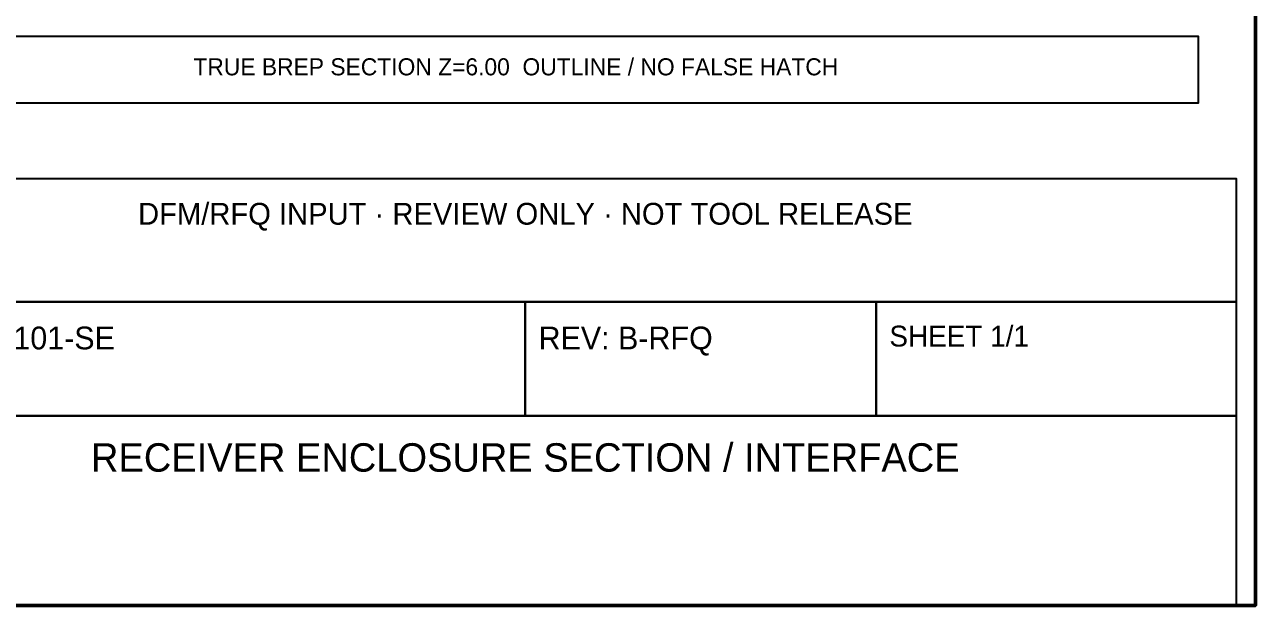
# Model space of a CAD drawing. Header units: millimetres. Extents: x 10 to 410, y 10 to 287.
# Drawn here: x 280.2 to 410, y 10 to 71.2 of the extents above; entities that cross this region are included whole.
import ezdxf
from ezdxf.enums import TextEntityAlignment as Align

# ---------------------------------------------------------------- set-up
doc = ezdxf.new("R2010")
doc.units = ezdxf.units.MM
doc.layers.add('BORDER', color=7, linetype='CONTINUOUS', lineweight=50)
doc.layers.add('TITLE_BLOCK', color=7, linetype='CONTINUOUS', lineweight=25)

msp = doc.modelspace()

# ---------------------------------------------------------------- linework, layer by layer
at = {"layer": 'BORDER'}
msp.add_lwpolyline([(10, 10), (410, 10), (410, 287), (10, 287)], close=True, dxfattribs=at)
at = {"layer": 'TITLE_BLOCK'}
for points in [[(260, 63), (404, 63), (404, 70), (260, 70)], [(258, 42), (408, 42), (408, 55), (258, 55)], [(258, 30), (333, 30), (333, 42), (258, 42)], [(333, 30), (370, 30), (370, 42), (333, 42)], [(370, 30), (408, 30), (408, 42), (370, 42)], [(258, 10), (408, 10), (408, 30), (258, 30)]]:
    msp.add_lwpolyline(points, close=True, dxfattribs=at)

# ---------------------------------------------------------------- texts
for s, height, p in [('TRUE BREP SECTION Z=6.00  OUTLINE / NO FALSE HATCH', 1.8, (332, 66.8)), ('DFM/RFQ INPUT · REVIEW ONLY · NOT TOOL RELEASE', 2.3, (333, 51.3)), ('RECEIVER ENCLOSURE SECTION / INTERFACE', 3, (333, 25.6))]:
    msp.add_text(s, height=height, dxfattribs=at).set_placement(p, align=Align.MIDDLE_CENTER)
for s, height, p in [('DWG: MW-A-101-SE', 2.4, (259.4, 38.2)), ('REV: B-RFQ', 2.4, (334.4, 38.2)), ('SHEET 1/1', 2.2, (371.4, 38.4))]:
    msp.add_text(s, height=height, dxfattribs=at).set_placement(p, align=Align.MIDDLE_LEFT)

doc.saveas('drawing.dxf')
